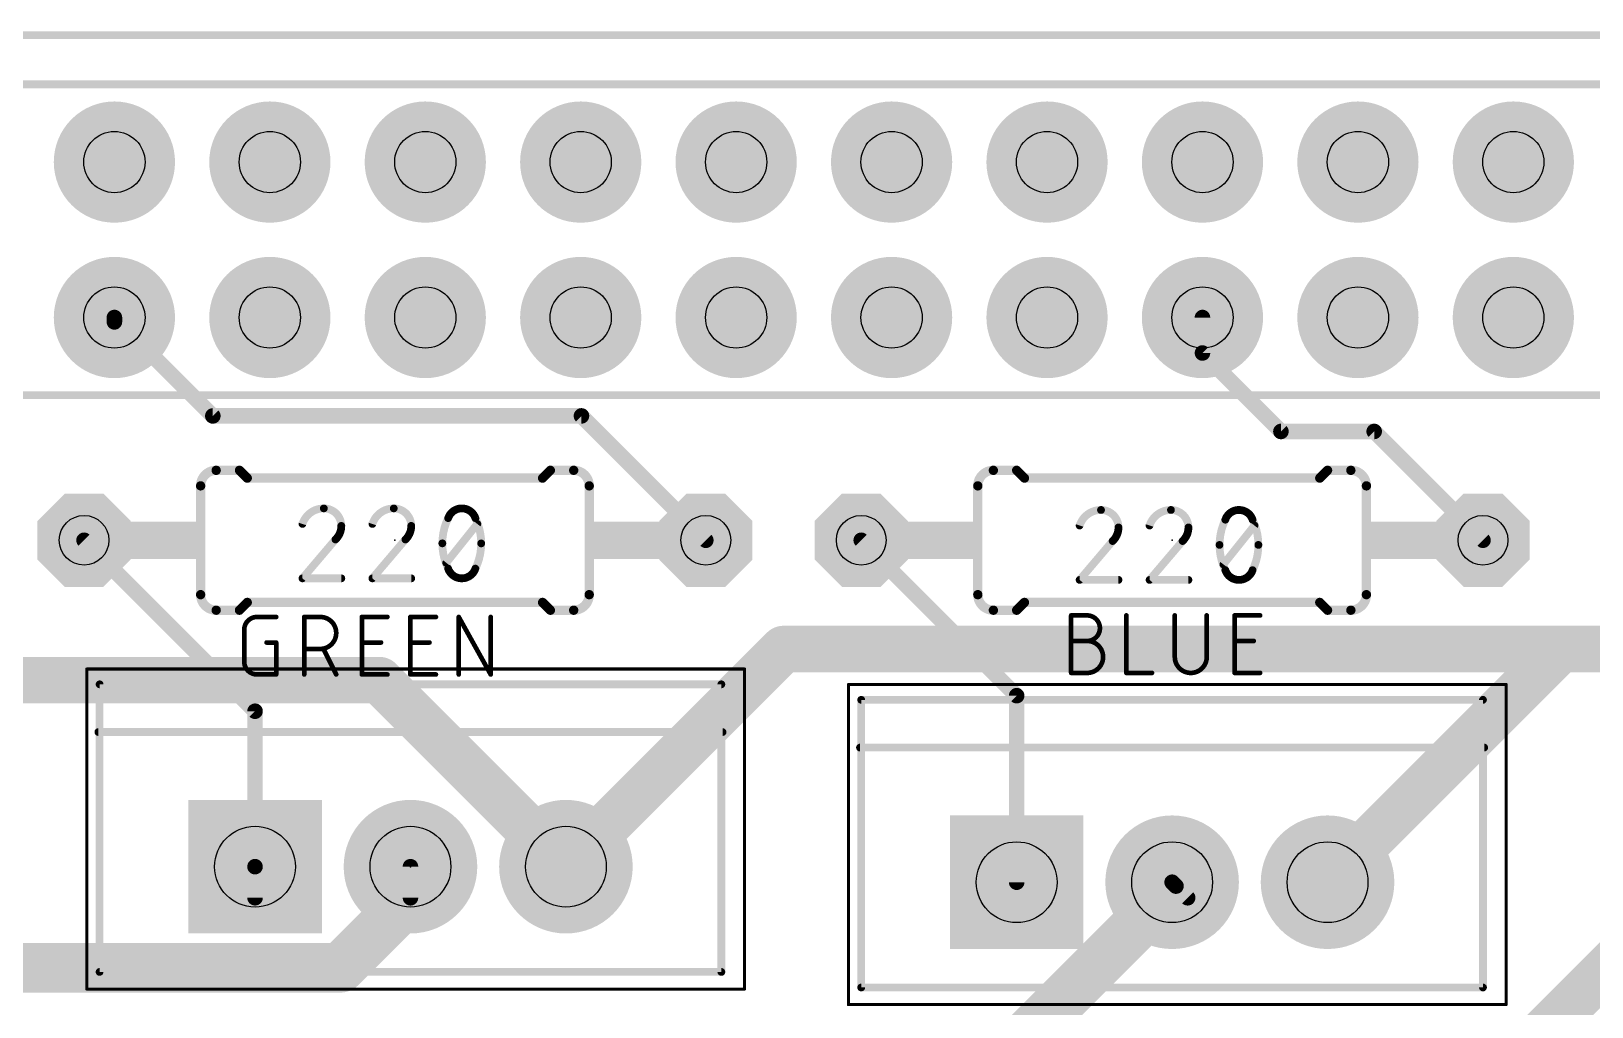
# Model space of a CAD drawing. Extents: x 0 to 67.6, y 0 to 29.9.
# Drawn here: x 24.79 to 50.29, y 13.97 to 29.91 of the extents above; entities that cross this region are included whole.
import ezdxf

# ---------------------------------------------------------------- set-up
doc = ezdxf.new("R2010")
doc.units = 0
for name, color, linetype in [('1', 12, 'CONTINUOUS'), ('16', 132, 'CONTINUOUS'), ('17', 110, 'CONTINUOUS'), ('20', 31, 'CONTINUOUS'), ('21', 253, 'CONTINUOUS'), ('23', 53, 'CONTINUOUS'), ('25', 253, 'CONTINUOUS'), ('27', 253, 'CONTINUOUS'), ('29', 253, 'CONTINUOUS'), ('30', 253, 'CONTINUOUS'), ('39', 12, 'CONTINUOUS'), ('44', 253, 'CONTINUOUS'), ('51', 253, 'CONTINUOUS')]:
    doc.layers.add(name, color=color, linetype=linetype)

# ---------------------------------------------------------------- blocks, each defined once
blk = doc.blocks.new('SQUAREP')
blk.add_solid([(-0.5, -0.5), (0.5, -0.5), (-0.5, 0.5), (0.5, 0.5)])
blk = doc.blocks.new('ROUNDP')
at = {"const_width": 0.5}
blk.add_lwpolyline([(0, -0.25, 1), (0, 0.25, 1), (0, -0.25)], format="xyb", dxfattribs=at)
blk = doc.blocks.new('RECT')
blk.add_solid([(-0.5, -0.5), (0.5, -0.5), (-0.5, 0.5), (0.5, 0.5)])
blk = doc.blocks.new('OCTAGONP')
at = {"const_width": 0.5}
blk.add_lwpolyline([(-0.25, -0.1036), (-0.25, 0.1036), (-0.1036, 0.25), (0.1036, 0.25), (0.25, 0.1036), (0.25, -0.1036), (0.1036, -0.25), (-0.1036, -0.25), (-0.25, -0.1036), (-0.25, 0.1036)], dxfattribs=at)

msp = doc.modelspace()

# ---------------------------------------------------------------- linework, layer by layer
at = {"layer": '1'}
for points, const_width in [([(26.15, 25.158), (26.15, 25.23)], 0.254), ([(26.15, 25.23), (27.758, 23.622)], 0.254), ([(43.93, 24.65), (43.93, 25.23)], 0.254), ([(45.212, 23.368), (43.93, 24.65)], 0.254), ([(27.758, 23.622), (33.782, 23.622)], 0.254), ([(33.782, 23.622), (35.814, 21.59)], 0.254), ([(46.736, 23.368), (45.212, 23.368)], 0.254), ([(48.514, 21.59), (46.736, 23.368)], 0.254), ([(25.654, 21.59), (28.448, 18.796)], 0.254), ([(38.354, 21.59), (40.894, 19.05)], 0.254), ([(40.894, 19.05), (40.894, 16.002)], 0.254), ([(28.448, 18.796), (28.448, 16.256)], 0.254), ([(28.448, 15.748), (28.448, 16.256)], 0.254), ([(30.988, 15.748), (30.988, 16.256)], 0.254), ([(40.64, 13.081), (43.4975, 15.9385)], 0.8128), ([(29.845, 14.605), (30.988, 15.748)], 0.8128), ([(43.434, 16.002), (43.4975, 15.9385)], 0.254), ([(43.4975, 15.9385), (43.688, 15.748)], 0.254), ([(19.304, 14.605), (29.845, 14.605)], 0.8128)]:
    msp.add_lwpolyline(points, dxfattribs=dict(at, const_width=const_width))
for points, const_width in [([(26.2135, 25.23, 1), (26.0865, 25.23)], 0.127), ([(26.1949, 25.2749, 1), (26.1051, 25.1851)], 0.127), ([(43.9935, 25.23, 1), (43.8665, 25.23)], 0.127), ([(26.0865, 25.158, 1), (26.2135, 25.158)], 0.127), ([(43.9749, 24.6949, 1), (43.8851, 24.6051)], 0.127), ([(43.8665, 24.65, 1), (43.9935, 24.65)], 0.127), ([(27.758, 23.6855, 1), (27.758, 23.5585)], 0.127), ([(27.7131, 23.5771, 1), (27.8029, 23.6669)], 0.127), ([(33.8269, 23.6669, 1), (33.7371, 23.5771)], 0.127), ([(33.782, 23.5585, 1), (33.782, 23.6855)], 0.127), ([(45.212, 23.4315, 1), (45.212, 23.3045)], 0.127), ([(45.1671, 23.3231, 1), (45.2569, 23.4129)], 0.127), ([(46.7809, 23.4129, 1), (46.6911, 23.3231)], 0.127), ([(46.736, 23.3045, 1), (46.736, 23.4315)], 0.127), ([(25.6989, 21.6349, 1), (25.6091, 21.5451)], 0.127), ([(35.7691, 21.5451, 1), (35.8589, 21.6349)], 0.127), ([(38.3989, 21.6349, 1), (38.3091, 21.5451)], 0.127), ([(48.4691, 21.5451, 1), (48.5589, 21.6349)], 0.127), ([(40.9575, 19.05, 1), (40.8305, 19.05)], 0.127), ([(40.8491, 19.0051, 1), (40.9389, 19.0949)], 0.127), ([(28.5115, 18.796, 1), (28.3845, 18.796)], 0.127), ([(28.4031, 18.7511, 1), (28.4929, 18.8409)], 0.127), ([(28.5115, 16.256, 1), (28.3845, 16.256)], 0.127), ([(31.0515, 16.256, 1), (30.9245, 16.256)], 0.127), ([(43.6412, 15.7948, 1), (43.3538, 16.0822)], 0.4064), ([(28.3845, 16.256, 1), (28.5115, 16.256)], 0.127), ([(31.1317, 15.6043, 1), (30.8443, 15.8917)], 0.4064), ([(43.4789, 16.0469, 1), (43.3891, 15.9571)], 0.127), ([(28.3845, 15.748, 1), (28.5115, 15.748)], 0.127), ([(30.9245, 15.748, 1), (31.0515, 15.748)], 0.127), ([(40.8305, 16.002, 1), (40.9575, 16.002)], 0.127), ([(43.5424, 15.9834, 1), (43.4526, 15.8936)], 0.127), ([(43.4526, 15.8936, 1), (43.5424, 15.9834)], 0.127), ([(43.6431, 15.7031, 1), (43.7329, 15.7929)], 0.127), ([(29.7013, 14.7487, 1), (29.9887, 14.4613)], 0.4064), ([(29.845, 14.4018, 1), (29.845, 14.8082)], 0.4064)]:
    msp.add_lwpolyline(points, format="xyb", dxfattribs=dict(at, const_width=const_width))
at = {"layer": '16', "const_width": 0.762}
for points in [[(33.528, 16.256), (37.084, 19.812)], [(37.084, 19.812), (49.784, 19.812)], [(45.974, 16.002), (49.784, 19.812)], [(49.784, 19.812), (51.308, 19.812)], [(23.622, 19.304), (30.48, 19.304)], [(30.48, 19.304), (33.528, 16.256)], [(49.022, 13.081), (51.308, 15.367)]]:
    msp.add_lwpolyline(points, dxfattribs=at)
at = {"layer": '16', "const_width": 0.381}
for points in [[(37.084, 20.0025, 1), (37.084, 19.6215)], [(37.2187, 19.6773, 1), (36.9493, 19.9467)], [(49.784, 20.0025, 1), (49.784, 19.6215)], [(49.9187, 19.6773, 1), (49.6493, 19.9467)], [(49.784, 19.6215, 1), (49.784, 20.0025)], [(30.6147, 19.4387, 1), (30.3453, 19.1693)], [(30.48, 19.1135, 1), (30.48, 19.4945)], [(33.3933, 16.3907, 1), (33.6627, 16.1213)], [(33.3933, 16.1213, 1), (33.6627, 16.3907)], [(45.8393, 16.1367, 1), (46.1087, 15.8673)]]:
    msp.add_lwpolyline(points, format="xyb", dxfattribs=at)
at = {"layer": '20', "const_width": 0.127}
msp.add_lwpolyline([(62.103, 29.845), (4.318, 29.845)], dxfattribs=at)
at = {"layer": '21'}
for points, const_width in [([(57.9, 29.04), (7.1, 29.04)], 0.127), ([(9.64, 23.96), (57.9, 23.96)], 0.127), ([(27.813, 22.733), (28.194, 22.733)], 0.1524), ([(28.321, 22.606), (28.194, 22.733)], 0.1524), ([(33.147, 22.606), (33.274, 22.733)], 0.1524), ([(33.655, 22.733), (33.274, 22.733)], 0.1524), ([(40.513, 22.733), (40.894, 22.733)], 0.1524), ([(41.021, 22.606), (40.894, 22.733)], 0.1524), ([(45.847, 22.606), (45.974, 22.733)], 0.1524), ([(46.355, 22.733), (45.974, 22.733)], 0.1524), ([(27.559, 22.479), (27.559, 20.701)], 0.1524), ([(28.321, 22.606), (33.147, 22.606)], 0.1524), ([(33.909, 22.479), (33.909, 20.701)], 0.1524), ([(40.259, 22.479), (40.259, 20.701)], 0.1524), ([(41.021, 22.606), (45.847, 22.606)], 0.1524), ([(46.609, 22.479), (46.609, 20.701)], 0.1524), ([(27.813, 20.447), (28.194, 20.447)], 0.1524), ([(28.321, 20.574), (28.194, 20.447)], 0.1524), ([(28.321, 20.574), (33.147, 20.574)], 0.1524), ([(33.147, 20.574), (33.274, 20.447)], 0.1524), ([(33.655, 20.447), (33.274, 20.447)], 0.1524), ([(40.513, 20.447), (40.894, 20.447)], 0.1524), ([(41.021, 20.574), (40.894, 20.447)], 0.1524), ([(41.021, 20.574), (45.847, 20.574)], 0.1524), ([(45.847, 20.574), (45.974, 20.447)], 0.1524), ([(46.355, 20.447), (45.974, 20.447)], 0.1524), ([(36.068, 19.236), (25.908, 19.236)], 0.127), ([(25.908, 19.236), (25.908, 14.536)], 0.127), ([(36.068, 14.536), (36.068, 19.236)], 0.127), ([(48.514, 18.982), (38.354, 18.982)], 0.127), ([(38.354, 18.982), (38.354, 14.282)], 0.127), ([(48.514, 14.282), (48.514, 18.982)], 0.127), ([(25.888, 18.456), (36.088, 18.456)], 0.127), ([(38.334, 18.202), (48.534, 18.202)], 0.127), ([(25.908, 14.536), (36.068, 14.536)], 0.127), ([(38.354, 14.282), (48.514, 14.282)], 0.127)]:
    msp.add_lwpolyline(points, dxfattribs=dict(at, const_width=const_width))
for points, const_width in [([(27.813, 22.733, 0.4142), (27.559, 22.479)], 0.1524), ([(27.813, 22.7711, 1), (27.813, 22.6949)], 0.0762), ([(27.813, 22.6949, 1), (27.813, 22.7711)], 0.0762), ([(28.2209, 22.7599, 1), (28.1671, 22.7061)], 0.0762), ([(28.194, 22.6949, 1), (28.194, 22.7711)], 0.0762), ([(33.274, 22.7711, 1), (33.274, 22.6949)], 0.0762), ([(33.3009, 22.7061, 1), (33.2471, 22.7599)], 0.0762), ([(33.909, 22.479, 0.4142), (33.655, 22.733)], 0.1524), ([(33.655, 22.7711, 1), (33.655, 22.6949)], 0.0762), ([(33.655, 22.6949, 1), (33.655, 22.7711)], 0.0762), ([(40.513, 22.733, 0.4142), (40.259, 22.479)], 0.1524), ([(40.513, 22.7711, 1), (40.513, 22.6949)], 0.0762), ([(40.513, 22.6949, 1), (40.513, 22.7711)], 0.0762), ([(40.9209, 22.7599, 1), (40.8671, 22.7061)], 0.0762), ([(40.894, 22.6949, 1), (40.894, 22.7711)], 0.0762), ([(45.974, 22.7711, 1), (45.974, 22.6949)], 0.0762), ([(46.0009, 22.7061, 1), (45.9471, 22.7599)], 0.0762), ([(46.609, 22.479, 0.4142), (46.355, 22.733)], 0.1524), ([(46.355, 22.7711, 1), (46.355, 22.6949)], 0.0762), ([(46.355, 22.6949, 1), (46.355, 22.7711)], 0.0762), ([(27.5971, 22.479, 1), (27.5209, 22.479)], 0.0762), ([(27.5209, 22.479, 1), (27.5971, 22.479)], 0.0762), ([(28.321, 22.6441, 1), (28.321, 22.5679)], 0.0762), ([(28.2941, 22.5791, 1), (28.3479, 22.6329)], 0.0762), ([(33.1201, 22.6329, 1), (33.1739, 22.5791)], 0.0762), ([(33.147, 22.5679, 1), (33.147, 22.6441)], 0.0762), ([(33.9471, 22.479, 1), (33.8709, 22.479)], 0.0762), ([(33.8709, 22.479, 1), (33.9471, 22.479)], 0.0762), ([(40.2971, 22.479, 1), (40.2209, 22.479)], 0.0762), ([(40.2209, 22.479, 1), (40.2971, 22.479)], 0.0762), ([(41.021, 22.6441, 1), (41.021, 22.5679)], 0.0762), ([(40.9941, 22.5791, 1), (41.0479, 22.6329)], 0.0762), ([(45.8201, 22.6329, 1), (45.8739, 22.5791)], 0.0762), ([(45.847, 22.5679, 1), (45.847, 22.6441)], 0.0762), ([(46.6471, 22.479, 1), (46.5709, 22.479)], 0.0762), ([(46.5709, 22.479, 1), (46.6471, 22.479)], 0.0762), ([(27.559, 20.701, 0.4142), (27.813, 20.447)], 0.1524), ([(27.5971, 20.701, 1), (27.5209, 20.701)], 0.0762), ([(27.5209, 20.701, 1), (27.5971, 20.701)], 0.0762), ([(33.655, 20.447, 0.4142), (33.909, 20.701)], 0.1524), ([(33.9471, 20.701, 1), (33.8709, 20.701)], 0.0762), ([(33.8709, 20.701, 1), (33.9471, 20.701)], 0.0762), ([(40.259, 20.701, 0.4142), (40.513, 20.447)], 0.1524), ([(40.2971, 20.701, 1), (40.2209, 20.701)], 0.0762), ([(40.2209, 20.701, 1), (40.2971, 20.701)], 0.0762), ([(46.355, 20.447, 0.4142), (46.609, 20.701)], 0.1524), ([(46.6471, 20.701, 1), (46.5709, 20.701)], 0.0762), ([(46.5709, 20.701, 1), (46.6471, 20.701)], 0.0762), ([(27.813, 20.4851, 1), (27.813, 20.4089)], 0.0762), ([(27.813, 20.4089, 1), (27.813, 20.4851)], 0.0762), ([(28.1671, 20.4739, 1), (28.2209, 20.4201)], 0.0762), ([(28.194, 20.4089, 1), (28.194, 20.4851)], 0.0762), ([(28.321, 20.6121, 1), (28.321, 20.5359)], 0.0762), ([(28.3479, 20.5471, 1), (28.2941, 20.6009)], 0.0762), ([(33.1739, 20.6009, 1), (33.1201, 20.5471)], 0.0762), ([(33.147, 20.5359, 1), (33.147, 20.6121)], 0.0762), ([(33.274, 20.4851, 1), (33.274, 20.4089)], 0.0762), ([(33.2471, 20.4201, 1), (33.3009, 20.4739)], 0.0762), ([(33.655, 20.4851, 1), (33.655, 20.4089)], 0.0762), ([(33.655, 20.4089, 1), (33.655, 20.4851)], 0.0762), ([(40.513, 20.4851, 1), (40.513, 20.4089)], 0.0762), ([(40.513, 20.4089, 1), (40.513, 20.4851)], 0.0762), ([(40.8671, 20.4739, 1), (40.9209, 20.4201)], 0.0762), ([(40.894, 20.4089, 1), (40.894, 20.4851)], 0.0762), ([(41.021, 20.6121, 1), (41.021, 20.5359)], 0.0762), ([(41.0479, 20.5471, 1), (40.9941, 20.6009)], 0.0762), ([(45.8739, 20.6009, 1), (45.8201, 20.5471)], 0.0762), ([(45.847, 20.5359, 1), (45.847, 20.6121)], 0.0762), ([(45.974, 20.4851, 1), (45.974, 20.4089)], 0.0762), ([(45.9471, 20.4201, 1), (46.0009, 20.4739)], 0.0762), ([(46.355, 20.4851, 1), (46.355, 20.4089)], 0.0762), ([(46.355, 20.4089, 1), (46.355, 20.4851)], 0.0762), ([(25.908, 19.2677, 1), (25.908, 19.2043)], 0.0635), ([(25.9398, 19.236, 1), (25.8763, 19.236)], 0.0635), ([(36.0998, 19.236, 1), (36.0363, 19.236)], 0.0635), ([(36.068, 19.2043, 1), (36.068, 19.2677)], 0.0635), ([(38.3858, 18.982, 1), (38.3222, 18.982)], 0.0635), ([(38.354, 19.0137, 1), (38.354, 18.9503)], 0.0635), ([(48.5458, 18.982, 1), (48.4823, 18.982)], 0.0635), ([(48.514, 18.9503, 1), (48.514, 19.0137)], 0.0635), ([(25.888, 18.4877, 1), (25.888, 18.4243)], 0.0635), ([(36.088, 18.4243, 1), (36.088, 18.4877)], 0.0635), ([(38.334, 18.2338, 1), (38.334, 18.1703)], 0.0635), ([(48.534, 18.1703, 1), (48.534, 18.2338)], 0.0635), ([(25.908, 14.5678, 1), (25.908, 14.5043)], 0.0635), ([(25.8763, 14.536, 1), (25.9398, 14.536)], 0.0635), ([(36.0363, 14.536, 1), (36.0998, 14.536)], 0.0635), ([(36.068, 14.5043, 1), (36.068, 14.5678)], 0.0635), ([(38.354, 14.3138, 1), (38.354, 14.2502)], 0.0635), ([(38.3222, 14.282, 1), (38.3858, 14.282)], 0.0635), ([(48.4823, 14.282, 1), (48.5458, 14.282)], 0.0635), ([(48.514, 14.2502, 1), (48.514, 14.3138)], 0.0635)]:
    msp.add_lwpolyline(points, format="xyb", dxfattribs=dict(at, const_width=const_width))
at = {"layer": '23'}
for p in [(30.734, 21.59), (43.434, 21.59), (30.988, 16.256), (43.434, 16.002)]:
    msp.add_point(p, dxfattribs=at)
at = {"layer": '25'}
for points, const_width in [([(28.4803, 20.3366, 0.4142), (28.2714, 20.1278)], 0.0762), ([(28.2905, 20.1278, 1), (28.2524, 20.1278)], 0.0381), ([(28.2524, 20.1278, 1), (28.2905, 20.1278)], 0.0381), ([(28.4803, 20.3557, 1), (28.4803, 20.3176)], 0.0381), ([(28.4803, 20.3176, 1), (28.4803, 20.3556)], 0.0381), ([(28.7935, 20.3176, 1), (28.7935, 20.3557)], 0.0381), ([(29.2715, 20.3366, 1), (29.2334, 20.3366)], 0.0381), ([(29.2525, 20.3557, 1), (29.2525, 20.3176)], 0.0381), ([(29.5135, 19.8145, 1), (29.5135, 20.3366)], 0.0762), ([(29.5135, 20.3557, 1), (29.5135, 20.3176)], 0.0381), ([(29.5135, 20.3176, 1), (29.5135, 20.3557)], 0.0381), ([(30.2124, 20.3366, 1), (30.1743, 20.3366)], 0.0381), ([(30.1934, 20.3557, 1), (30.1934, 20.3176)], 0.0381), ([(30.6111, 20.3176, 1), (30.6111, 20.3557)], 0.0381), ([(31.0049, 20.3366, 1), (30.9668, 20.3366)], 0.0381), ([(30.9859, 20.3557, 1), (30.9859, 20.3176)], 0.0381), ([(31.4036, 20.3176, 1), (31.4036, 20.3557)], 0.0381), ([(31.7932, 20.3459, 1), (31.7599, 20.3273)], 0.0381), ([(31.7956, 20.3366, 1), (31.7575, 20.3366)], 0.0381), ([(32.3178, 20.3366, 1), (32.2797, 20.3366)], 0.0381), ([(41.7842, 20.3811, 1), (41.7842, 20.343)], 0.0381), ([(41.8033, 20.362, 1), (41.7652, 20.362)], 0.0381), ([(42.0453, 20.3811, 1), (42.0453, 20.343)], 0.0381), ([(42.0453, 19.9443, 1), (42.0453, 20.362)], 0.0762), ([(42.0453, 20.343, 1), (42.0453, 20.3811)], 0.0381), ([(42.7063, 20.362, 1), (42.6682, 20.362)], 0.0381), ([(43.497, 20.362, 1), (43.4589, 20.362)], 0.0381), ([(44.0191, 20.362, 1), (43.981, 20.362)], 0.0381), ([(44.4741, 20.362, 1), (44.436, 20.362)], 0.0381), ([(44.4551, 20.3811, 1), (44.4551, 20.343)], 0.0381), ([(44.8728, 20.343, 1), (44.8728, 20.3811)], 0.0381), ([(28.6369, 19.938, 1), (28.6369, 19.8999)], 0.0381), ([(28.8126, 19.9189, 1), (28.7745, 19.9189)], 0.0381), ([(28.7935, 19.8999, 1), (28.7935, 19.938)], 0.0381), ([(30.1934, 19.938, 1), (30.1934, 19.8999)], 0.0381), ([(30.5067, 19.8999, 1), (30.5067, 19.938)], 0.0381), ([(30.9859, 19.938, 1), (30.9859, 19.8999)], 0.0381), ([(31.2991, 19.8999, 1), (31.2991, 19.938)], 0.0381), ([(41.7842, 19.9634, 1), (41.7842, 19.9253)], 0.0381), ([(42.0453, 19.9634, 1), (42.0453, 19.9253)], 0.0381), ([(42.0453, 19.9634, 1), (42.0453, 19.9253)], 0.0381), ([(42.0453, 19.4222, 1), (42.0453, 19.9443)], 0.0762), ([(42.0453, 19.9253, 1), (42.0453, 19.9634)], 0.0381), ([(44.4551, 19.9634, 1), (44.4551, 19.9253)], 0.0381), ([(44.7683, 19.9253, 1), (44.7683, 19.9634)], 0.0381), ([(28.2714, 19.6056, 0.4142), (28.4803, 19.3968)], 0.0762), ([(28.2905, 19.6056, 1), (28.2524, 19.6056)], 0.0381), ([(29.2525, 19.8335, 1), (29.2525, 19.7954)], 0.0381), ([(29.5135, 19.8335, 1), (29.5135, 19.7954)], 0.0381), ([(29.5135, 19.7954, 1), (29.5135, 19.8335)], 0.0381), ([(29.5828, 19.823, 1), (29.5487, 19.806)], 0.0381), ([(43.497, 19.6833, 1), (43.4589, 19.6833)], 0.0381), ([(43.4589, 19.6833, 1), (43.497, 19.6833)], 0.0381), ([(43.478, 19.6833, 1), (44.0001, 19.6833)], 0.0762), ([(44.0191, 19.6833, 1), (43.981, 19.6833)], 0.0381), ([(43.981, 19.6833, 1), (44.0191, 19.6833)], 0.0381), ([(28.2524, 19.6056, 1), (28.2905, 19.6056)], 0.0381), ([(28.4803, 19.4159, 1), (28.4803, 19.3778)], 0.0381), ([(28.4803, 19.3778, 1), (28.4803, 19.4159)], 0.0381), ([(28.7745, 19.3968, 1), (28.8126, 19.3968)], 0.0381), ([(28.7935, 19.3778, 1), (28.7935, 19.4159)], 0.0381), ([(29.2334, 19.3968, 1), (29.2715, 19.3968)], 0.0381), ([(29.7575, 19.3883, 1), (29.7916, 19.4053)], 0.0381), ([(30.1743, 19.3968, 1), (30.2124, 19.3968)], 0.0381), ([(30.1934, 19.4159, 1), (30.1934, 19.3778)], 0.0381), ([(30.6111, 19.3778, 1), (30.6111, 19.4159)], 0.0381), ([(30.9668, 19.3968, 1), (31.0049, 19.3968)], 0.0381), ([(30.9859, 19.4159, 1), (30.9859, 19.3778)], 0.0381), ([(31.4036, 19.3778, 1), (31.4036, 19.4159)], 0.0381), ([(31.7575, 19.3968, 1), (31.7956, 19.3968)], 0.0381), ([(32.2797, 19.3968, 1), (32.3178, 19.3968)], 0.0381), ([(32.2821, 19.3875, 1), (32.3154, 19.4061)], 0.0381), ([(41.7842, 19.4413, 1), (41.7842, 19.4032)], 0.0381), ([(41.7652, 19.4222, 1), (41.8033, 19.4222)], 0.0381), ([(42.0453, 19.4412, 1), (42.0453, 19.4031)], 0.0381), ([(42.0453, 19.4032, 1), (42.0453, 19.4413)], 0.0381), ([(42.6872, 19.4413, 1), (42.6872, 19.4032)], 0.0381), ([(42.6682, 19.4222, 1), (42.7063, 19.4222)], 0.0381), ([(43.1049, 19.4032, 1), (43.1049, 19.4413)], 0.0381), ([(44.436, 19.4222, 1), (44.4741, 19.4222)], 0.0381), ([(44.4551, 19.4413, 1), (44.4551, 19.4032)], 0.0381), ([(44.8728, 19.4032, 1), (44.8728, 19.4413)], 0.0381)]:
    msp.add_lwpolyline(points, format="xyb", dxfattribs=dict(at, const_width=const_width))
at = {"layer": '25', "const_width": 0.0762}
for points in [[(28.2714, 19.6056), (28.2714, 20.1278)], [(28.4803, 20.3366), (28.7935, 20.3366)], [(29.2525, 19.3968), (29.2525, 20.3366)], [(29.2525, 20.3366), (29.5135, 20.3366)], [(30.1934, 19.3968), (30.1934, 20.3366)], [(30.1934, 20.3366), (30.6111, 20.3366)], [(30.9859, 19.3968), (30.9859, 20.3366)], [(30.9859, 20.3366), (31.4036, 20.3366)], [(31.7766, 19.3968), (31.7766, 20.3366)], [(31.7766, 20.3366), (32.2987, 19.3968)], [(32.2987, 19.3968), (32.2987, 20.3366)], [(41.7842, 19.4222), (41.7842, 20.362)], [(41.7842, 20.362), (42.0453, 20.362)], [(42.6872, 20.362), (42.6872, 19.4222)], [(43.478, 20.362), (43.478, 19.6833)], [(44.0001, 19.6833), (44.0001, 20.362)], [(44.4551, 19.4222), (44.4551, 20.362)], [(44.4551, 20.362), (44.8728, 20.362)], [(28.6369, 19.9189), (28.7935, 19.9189)], [(28.7935, 19.9189), (28.7935, 19.3968)], [(30.1934, 19.9189), (30.5067, 19.9189)], [(30.9859, 19.9189), (31.2991, 19.9189)], [(41.7842, 19.9443), (42.0453, 19.9443)], [(44.4551, 19.9443), (44.7683, 19.9443)], [(29.5135, 19.8145), (29.2525, 19.8145)], [(29.7746, 19.3968), (29.5657, 19.8145)], [(28.7935, 19.3968), (28.4803, 19.3968)], [(30.6111, 19.3968), (30.1934, 19.3968)], [(31.4036, 19.3968), (30.9859, 19.3968)], [(42.0453, 19.4222), (41.7842, 19.4222)], [(42.6872, 19.4222), (43.1049, 19.4222)], [(44.8728, 19.4222), (44.4551, 19.4222)]]:
    msp.add_lwpolyline(points, dxfattribs=at)
at = {"layer": '27'}
for points, const_width in [([(29.572, 22.1107, 0.3252), (29.2227, 21.8567)], 0.127), ([(29.8577, 21.825, 0.4142), (29.572, 22.1107)], 0.127), ([(29.572, 22.1425, 1), (29.572, 22.079)], 0.0635), ([(29.5719, 22.079, 1), (29.572, 22.1425)], 0.0635), ([(30.715, 22.1107, 0.3252), (30.3657, 21.8567)], 0.127), ([(31.0007, 21.825, 0.4142), (30.715, 22.1107)], 0.127), ([(30.715, 22.1425, 1), (30.715, 22.079)], 0.0635), ([(30.7149, 22.079, 1), (30.715, 22.1425)], 0.0635), ([(31.604, 21.952, 0.1139), (31.5087, 21.5392)], 0.127), ([(31.5739, 21.9622, 1), (31.634, 21.9417)], 0.0635), ([(31.8262, 22.1107, 0.3205), (31.604, 21.952)], 0.127), ([(31.6325, 21.938, 1), (31.5754, 21.9659)], 0.0635), ([(32.0485, 21.952, 0.3205), (31.8262, 22.1107)], 0.127), ([(31.8262, 22.1425, 1), (31.8262, 22.079)], 0.0635), ([(31.8262, 22.079, 1), (31.8262, 22.1425)], 0.0635), ([(32.077, 21.9659, 1), (32.0199, 21.938)], 0.0635), ([(32.1437, 21.5392, 0.1139), (32.0485, 21.952)], 0.127), ([(32.0184, 21.9417, 1), (32.0785, 21.9622)], 0.0635), ([(42.272, 22.0853, 0.3252), (41.9227, 21.8313)], 0.127), ([(42.5577, 21.7995, 0.4142), (42.272, 22.0853)], 0.127), ([(42.272, 22.117, 1), (42.272, 22.0536)], 0.0635), ([(42.2719, 22.0536, 1), (42.272, 22.117)], 0.0635), ([(43.415, 22.0853, 0.3252), (43.0657, 21.8313)], 0.127), ([(43.7007, 21.7995, 0.4142), (43.415, 22.0853)], 0.127), ([(43.415, 22.117, 1), (43.415, 22.0536)], 0.0635), ([(43.4149, 22.0536, 1), (43.415, 22.117)], 0.0635), ([(44.304, 21.9266, 0.1139), (44.2087, 21.5138)], 0.127), ([(44.2739, 21.9368, 1), (44.334, 21.9163)], 0.0635), ([(44.5262, 22.0853, 0.3205), (44.304, 21.9266)], 0.127), ([(44.3325, 21.9126, 1), (44.2754, 21.9405)], 0.0635), ([(44.7485, 21.9266, 0.3205), (44.5262, 22.0853)], 0.127), ([(44.5262, 22.117, 1), (44.5262, 22.0536)], 0.0635), ([(44.5262, 22.0536, 1), (44.5262, 22.117)], 0.0635), ([(44.777, 21.9405, 1), (44.7199, 21.9126)], 0.0635), ([(44.8437, 21.5138, 0.1139), (44.7485, 21.9266)], 0.127), ([(44.7184, 21.9163, 1), (44.7785, 21.9368)], 0.0635), ([(29.1925, 21.8665, 1), (29.2529, 21.8469)], 0.0635), ([(29.7625, 21.6027, 0.2053), (29.8577, 21.825)], 0.127), ([(29.8894, 21.825, 1), (29.826, 21.8249)], 0.0635), ([(29.826, 21.825, 1), (29.8895, 21.825)], 0.0635), ([(30.3355, 21.8665, 1), (30.3959, 21.8469)], 0.0635), ([(30.9055, 21.6027, 0.2053), (31.0007, 21.825)], 0.127), ([(31.0324, 21.825, 1), (30.969, 21.8249)], 0.0635), ([(30.969, 21.825, 1), (31.0325, 21.825)], 0.0635), ([(32.105, 21.8369, 1), (32.0554, 21.8765)], 0.0635), ([(41.8925, 21.8411, 1), (41.9529, 21.8215)], 0.0635), ([(42.4625, 21.5773, 0.2053), (42.5577, 21.7995)], 0.127), ([(42.5894, 21.7996, 1), (42.526, 21.7995)], 0.0635), ([(42.526, 21.7995, 1), (42.5895, 21.7995)], 0.0635), ([(43.0355, 21.8411, 1), (43.0959, 21.8215)], 0.0635), ([(43.6055, 21.5773, 0.2053), (43.7007, 21.7995)], 0.127), ([(43.7324, 21.7996, 1), (43.669, 21.7995)], 0.0635), ([(43.669, 21.7995, 1), (43.7325, 21.7995)], 0.0635), ([(44.805, 21.8115, 1), (44.7554, 21.8511)], 0.0635), ([(29.7406, 21.6257, 1), (29.7843, 21.5797)], 0.0635), ([(29.7866, 21.5821, 1), (29.7383, 21.6233)], 0.0635), ([(30.8836, 21.6257, 1), (30.9273, 21.5797)], 0.0635), ([(30.9296, 21.5821, 1), (30.8813, 21.6233)], 0.0635), ([(31.5087, 21.5392, 0.1139), (31.604, 21.1265)], 0.127), ([(31.5404, 21.5392, 1), (31.477, 21.5392)], 0.0635), ([(31.477, 21.5392, 1), (31.5404, 21.5392)], 0.0635), ([(32.0485, 21.1265, 0.1139), (32.1437, 21.5392)], 0.127), ([(32.1755, 21.5392, 1), (32.112, 21.5392)], 0.0635), ([(32.112, 21.5392, 1), (32.1755, 21.5392)], 0.0635), ([(42.4406, 21.6003, 1), (42.4843, 21.5543)], 0.0635), ([(42.4866, 21.5567, 1), (42.4383, 21.5979)], 0.0635), ([(43.5836, 21.6003, 1), (43.6273, 21.5543)], 0.0635), ([(43.6296, 21.5567, 1), (43.5813, 21.5979)], 0.0635), ([(44.2087, 21.5138, 0.1139), (44.304, 21.1011)], 0.127), ([(44.2405, 21.5138, 1), (44.1769, 21.5138)], 0.0635), ([(44.1769, 21.5138, 1), (44.2405, 21.5138)], 0.0635), ([(44.7485, 21.1011, 0.1139), (44.8437, 21.5138)], 0.127), ([(44.8755, 21.5138, 1), (44.812, 21.5138)], 0.0635), ([(44.812, 21.5138, 1), (44.8755, 21.5138)], 0.0635), ([(31.5474, 21.2415, 1), (31.597, 21.2019)], 0.0635), ([(31.634, 21.1367, 1), (31.5739, 21.1162)], 0.0635), ([(31.604, 21.1265, 0.3205), (31.8262, 20.9677)], 0.127), ([(31.5754, 21.1125, 1), (31.6325, 21.1404)], 0.0635), ([(31.8262, 20.9677, 0.3205), (32.0485, 21.1265)], 0.127), ([(32.0199, 21.1404, 1), (32.077, 21.1125)], 0.0635), ([(32.0785, 21.1162, 1), (32.0184, 21.1367)], 0.0635), ([(44.2474, 21.2161, 1), (44.297, 21.1765)], 0.0635), ([(29.1985, 20.9883, 1), (29.2469, 20.9471)], 0.0635), ([(29.2227, 20.9994, 1), (29.2227, 20.936)], 0.0635), ([(29.8577, 20.936, 1), (29.8577, 20.9994)], 0.0635), ([(30.3415, 20.9883, 1), (30.3899, 20.9471)], 0.0635), ([(30.3657, 20.9994, 1), (30.3657, 20.936)], 0.0635), ([(31.0007, 20.936, 1), (31.0007, 20.9994)], 0.0635), ([(31.8262, 20.9994, 1), (31.8262, 20.936)], 0.0635), ([(31.8262, 20.936, 1), (31.8262, 20.9994)], 0.0635), ([(41.9227, 20.974, 1), (41.9227, 20.9106)], 0.0635), ([(41.8985, 20.9629, 1), (41.9469, 20.9217)], 0.0635), ([(42.5577, 20.9106, 1), (42.5577, 20.974)], 0.0635), ([(43.0657, 20.974, 1), (43.0657, 20.9106)], 0.0635), ([(43.0415, 20.9629, 1), (43.0899, 20.9217)], 0.0635), ([(43.7007, 20.9106, 1), (43.7007, 20.974)], 0.0635), ([(44.334, 21.1113, 1), (44.2739, 21.0908)], 0.0635), ([(44.304, 21.1011, 0.3205), (44.5262, 20.9423)], 0.127), ([(44.2754, 21.0871, 1), (44.3325, 21.115)], 0.0635), ([(44.5262, 20.9423, 0.3205), (44.7485, 21.1011)], 0.127), ([(44.5262, 20.974, 1), (44.5262, 20.9106)], 0.0635), ([(44.5262, 20.9106, 1), (44.5262, 20.974)], 0.0635), ([(44.7199, 21.115, 1), (44.777, 21.0871)], 0.0635), ([(44.7785, 21.0908, 1), (44.7184, 21.1113)], 0.0635)]:
    msp.add_lwpolyline(points, format="xyb", dxfattribs=dict(at, const_width=const_width))
at = {"layer": '27', "const_width": 0.127}
for points in [[(31.5722, 21.2217), (32.0802, 21.8567)], [(44.2722, 21.1963), (44.7802, 21.8313)], [(29.7625, 21.6027), (29.2227, 20.9677)], [(30.9055, 21.6027), (30.3657, 20.9677)], [(42.4625, 21.5773), (41.9227, 20.9423)], [(43.6055, 21.5773), (43.0657, 20.9423)], [(29.2227, 20.9677), (29.8577, 20.9677)], [(30.3657, 20.9677), (31.0007, 20.9677)], [(41.9227, 20.9423), (42.5577, 20.9423)], [(43.0657, 20.9423), (43.7007, 20.9423)]]:
    msp.add_lwpolyline(points, dxfattribs=at)
at = {"layer": '39', "const_width": 0.05}
for points in [[(25.698, 19.486), (36.448, 19.486)], [(25.698, 14.256), (25.698, 19.486)], [(36.448, 19.486), (36.448, 14.256)], [(38.144, 19.232), (48.894, 19.232)], [(38.144, 14.002), (38.144, 19.232)], [(48.894, 19.232), (48.894, 14.002)], [(36.448, 14.256), (25.698, 14.256)], [(48.894, 14.002), (38.144, 14.002)]]:
    msp.add_lwpolyline(points, dxfattribs=at)
at = {"layer": '39', "const_width": 0.025}
for points in [[(25.698, 19.4985, 1), (25.698, 19.4735)], [(25.7105, 19.486, 1), (25.6855, 19.486)], [(36.4605, 19.486, 1), (36.4355, 19.486)], [(36.448, 19.4735, 1), (36.448, 19.4985)], [(38.144, 19.2445, 1), (38.144, 19.2195)], [(38.1565, 19.232, 1), (38.1315, 19.232)], [(48.9065, 19.232, 1), (48.8815, 19.232)], [(48.894, 19.2195, 1), (48.894, 19.2445)], [(25.698, 14.2685, 1), (25.698, 14.2435)], [(36.448, 14.2435, 1), (36.448, 14.2685)], [(25.6855, 14.256, 1), (25.7105, 14.256)], [(36.4355, 14.256, 1), (36.4605, 14.256)], [(38.144, 14.0145, 1), (38.144, 13.9895)], [(48.894, 13.9895, 1), (48.894, 14.0145)], [(38.1315, 14.002, 1), (38.1565, 14.002)], [(48.8815, 14.002, 1), (48.9065, 14.002)]]:
    msp.add_lwpolyline(points, format="xyb", dxfattribs=at)
at = {"layer": '44'}
for centre, radius in [((26.15, 27.77), 0.5), ((28.69, 27.77), 0.5), ((31.23, 27.77), 0.5), ((33.77, 27.77), 0.5), ((36.31, 27.77), 0.5), ((38.85, 27.77), 0.5), ((41.39, 27.77), 0.5), ((43.93, 27.77), 0.5), ((46.47, 27.77), 0.5), ((49.01, 27.77), 0.5), ((26.15, 25.23), 0.5), ((28.69, 25.23), 0.5), ((31.23, 25.23), 0.5), ((33.77, 25.23), 0.5), ((36.31, 25.23), 0.5), ((38.85, 25.23), 0.5), ((41.39, 25.23), 0.5), ((43.93, 25.23), 0.5), ((46.47, 25.23), 0.5), ((49.01, 25.23), 0.5), ((25.654, 21.59), 0.4064), ((35.814, 21.59), 0.4064), ((38.354, 21.59), 0.4064), ((48.514, 21.59), 0.4064), ((28.448, 16.256), 0.66), ((30.988, 16.256), 0.66), ((33.528, 16.256), 0.66), ((40.894, 16.002), 0.66), ((43.434, 16.002), 0.66), ((45.974, 16.002), 0.66)]:
    msp.add_circle(centre, radius, dxfattribs=at)
at = {"layer": '51', "const_width": 0.6096}
for points in [[(25.654, 21.59), (26.67, 21.59)], [(35.814, 21.59), (34.798, 21.59)], [(38.354, 21.59), (39.37, 21.59)], [(48.514, 21.59), (47.498, 21.59)]]:
    msp.add_lwpolyline(points, dxfattribs=at)
at = {"layer": '51', "const_width": 0.3048}
for points in [[(25.654, 21.7424, 1), (25.654, 21.4376)], [(26.67, 21.4376, 1), (26.67, 21.7424)], [(34.798, 21.7424, 1), (34.798, 21.4376)], [(35.814, 21.4376, 1), (35.814, 21.7424)], [(38.354, 21.7424, 1), (38.354, 21.4376)], [(39.37, 21.4376, 1), (39.37, 21.7424)], [(47.498, 21.7424, 1), (47.498, 21.4376)], [(48.514, 21.4376, 1), (48.514, 21.7424)]]:
    msp.add_lwpolyline(points, format="xyb", dxfattribs=at)

# ---------------------------------------------------------------- block references
at = {"layer": '17'}
for name, p, xscale, yscale in [('ROUNDP', (26.15, 27.77), 1.778, 1.778), ('ROUNDP', (26.15, 27.77), 1.778, 1.778), ('ROUNDP', (28.69, 27.77), 1.778, 1.778), ('ROUNDP', (28.69, 27.77), 1.778, 1.778), ('ROUNDP', (31.23, 27.77), 1.778, 1.778), ('ROUNDP', (31.23, 27.77), 1.778, 1.778), ('ROUNDP', (33.77, 27.77), 1.778, 1.778), ('ROUNDP', (33.77, 27.77), 1.778, 1.778), ('ROUNDP', (36.31, 27.77), 1.778, 1.778), ('ROUNDP', (36.31, 27.77), 1.778, 1.778), ('ROUNDP', (38.85, 27.77), 1.778, 1.778), ('ROUNDP', (38.85, 27.77), 1.778, 1.778), ('ROUNDP', (41.39, 27.77), 1.778, 1.778), ('ROUNDP', (41.39, 27.77), 1.778, 1.778), ('ROUNDP', (43.93, 27.77), 1.778, 1.778), ('ROUNDP', (43.93, 27.77), 1.778, 1.778), ('ROUNDP', (46.47, 27.77), 1.778, 1.778), ('ROUNDP', (46.47, 27.77), 1.778, 1.778), ('ROUNDP', (49.01, 27.77), 1.778, 1.778), ('ROUNDP', (49.01, 27.77), 1.778, 1.778), ('ROUNDP', (26.15, 25.23), 1.778, 1.778), ('ROUNDP', (26.15, 25.23), 1.778, 1.778), ('ROUNDP', (28.69, 25.23), 1.778, 1.778), ('ROUNDP', (28.69, 25.23), 1.778, 1.778), ('ROUNDP', (31.23, 25.23), 1.778, 1.778), ('ROUNDP', (31.23, 25.23), 1.778, 1.778), ('ROUNDP', (33.77, 25.23), 1.778, 1.778), ('ROUNDP', (33.77, 25.23), 1.778, 1.778), ('ROUNDP', (36.31, 25.23), 1.778, 1.778), ('ROUNDP', (36.31, 25.23), 1.778, 1.778), ('ROUNDP', (38.85, 25.23), 1.778, 1.778), ('ROUNDP', (38.85, 25.23), 1.778, 1.778), ('ROUNDP', (41.39, 25.23), 1.778, 1.778), ('ROUNDP', (41.39, 25.23), 1.778, 1.778), ('ROUNDP', (43.93, 25.23), 1.778, 1.778), ('ROUNDP', (43.93, 25.23), 1.778, 1.778), ('ROUNDP', (46.47, 25.23), 1.778, 1.778), ('ROUNDP', (46.47, 25.23), 1.778, 1.778), ('ROUNDP', (49.01, 25.23), 1.778, 1.778), ('ROUNDP', (49.01, 25.23), 1.778, 1.778), ('SQUAREP', (28.448, 16.256), 1.98, 1.98), ('SQUAREP', (28.448, 16.256), 1.98, 1.98), ('ROUNDP', (30.988, 16.256), 1.98, 1.98), ('ROUNDP', (30.988, 16.256), 1.98, 1.98), ('ROUNDP', (33.528, 16.256), 1.98, 1.98), ('ROUNDP', (33.528, 16.256), 1.98, 1.98), ('SQUAREP', (40.894, 16.002), 1.98, 1.98), ('SQUAREP', (40.894, 16.002), 1.98, 1.98), ('ROUNDP', (43.434, 16.002), 1.98, 1.98), ('ROUNDP', (43.434, 16.002), 1.98, 1.98), ('ROUNDP', (45.974, 16.002), 1.98, 1.98), ('ROUNDP', (45.974, 16.002), 1.98, 1.98)]:
    msp.add_blockref(name, p, dxfattribs=dict(at, xscale=xscale, yscale=yscale))
at = {"layer": '17', "xscale": 1.3208, "yscale": 1.3208, "rotation": 180}
for p in [(25.654, 21.59), (25.654, 21.59), (35.814, 21.59), (35.814, 21.59), (38.354, 21.59), (38.354, 21.59), (48.514, 21.59), (48.514, 21.59)]:
    msp.add_blockref('OCTAGONP', p, dxfattribs=at)
at = {"layer": '21', "xscale": 0.8636, "yscale": 0.6096, "rotation": 180}
for p in [(27.1272, 21.59), (34.3408, 21.59), (39.8272, 21.59), (47.0408, 21.59)]:
    msp.add_blockref('RECT', p, dxfattribs=at)
at = {"layer": '29'}
for name, p, xscale, yscale in [('ROUNDP', (26.15, 27.77), 1.9812, 1.9812), ('ROUNDP', (28.69, 27.77), 1.9812, 1.9812), ('ROUNDP', (31.23, 27.77), 1.9812, 1.9812), ('ROUNDP', (33.77, 27.77), 1.9812, 1.9812), ('ROUNDP', (36.31, 27.77), 1.9812, 1.9812), ('ROUNDP', (38.85, 27.77), 1.9812, 1.9812), ('ROUNDP', (41.39, 27.77), 1.9812, 1.9812), ('ROUNDP', (43.93, 27.77), 1.9812, 1.9812), ('ROUNDP', (46.47, 27.77), 1.9812, 1.9812), ('ROUNDP', (49.01, 27.77), 1.9812, 1.9812), ('ROUNDP', (26.15, 25.23), 1.9812, 1.9812), ('ROUNDP', (28.69, 25.23), 1.9812, 1.9812), ('ROUNDP', (31.23, 25.23), 1.9812, 1.9812), ('ROUNDP', (33.77, 25.23), 1.9812, 1.9812), ('ROUNDP', (36.31, 25.23), 1.9812, 1.9812), ('ROUNDP', (38.85, 25.23), 1.9812, 1.9812), ('ROUNDP', (41.39, 25.23), 1.9812, 1.9812), ('ROUNDP', (43.93, 25.23), 1.9812, 1.9812), ('ROUNDP', (46.47, 25.23), 1.9812, 1.9812), ('ROUNDP', (49.01, 25.23), 1.9812, 1.9812), ('SQUAREP', (28.448, 16.256), 2.1832, 2.1832), ('ROUNDP', (30.988, 16.256), 2.1832, 2.1832), ('ROUNDP', (33.528, 16.256), 2.1832, 2.1832), ('SQUAREP', (40.894, 16.002), 2.1832, 2.1832), ('ROUNDP', (43.434, 16.002), 2.1832, 2.1832), ('ROUNDP', (45.974, 16.002), 2.1832, 2.1832)]:
    msp.add_blockref(name, p, dxfattribs=dict(at, xscale=xscale, yscale=yscale))
at = {"layer": '29', "xscale": 1.524, "yscale": 1.524, "rotation": 180}
for p in [(25.654, 21.59), (35.814, 21.59), (38.354, 21.59), (48.514, 21.59)]:
    msp.add_blockref('OCTAGONP', p, dxfattribs=at)
at = {"layer": '30'}
for name, p, xscale, yscale in [('ROUNDP', (26.15, 27.77), 1.9812, 1.9812), ('ROUNDP', (28.69, 27.77), 1.9812, 1.9812), ('ROUNDP', (31.23, 27.77), 1.9812, 1.9812), ('ROUNDP', (33.77, 27.77), 1.9812, 1.9812), ('ROUNDP', (36.31, 27.77), 1.9812, 1.9812), ('ROUNDP', (38.85, 27.77), 1.9812, 1.9812), ('ROUNDP', (41.39, 27.77), 1.9812, 1.9812), ('ROUNDP', (43.93, 27.77), 1.9812, 1.9812), ('ROUNDP', (46.47, 27.77), 1.9812, 1.9812), ('ROUNDP', (49.01, 27.77), 1.9812, 1.9812), ('ROUNDP', (26.15, 25.23), 1.9812, 1.9812), ('ROUNDP', (28.69, 25.23), 1.9812, 1.9812), ('ROUNDP', (31.23, 25.23), 1.9812, 1.9812), ('ROUNDP', (33.77, 25.23), 1.9812, 1.9812), ('ROUNDP', (36.31, 25.23), 1.9812, 1.9812), ('ROUNDP', (38.85, 25.23), 1.9812, 1.9812), ('ROUNDP', (41.39, 25.23), 1.9812, 1.9812), ('ROUNDP', (43.93, 25.23), 1.9812, 1.9812), ('ROUNDP', (46.47, 25.23), 1.9812, 1.9812), ('ROUNDP', (49.01, 25.23), 1.9812, 1.9812), ('SQUAREP', (28.448, 16.256), 2.1832, 2.1832), ('ROUNDP', (30.988, 16.256), 2.1832, 2.1832), ('ROUNDP', (33.528, 16.256), 2.1832, 2.1832), ('SQUAREP', (40.894, 16.002), 2.1832, 2.1832), ('ROUNDP', (43.434, 16.002), 2.1832, 2.1832), ('ROUNDP', (45.974, 16.002), 2.1832, 2.1832)]:
    msp.add_blockref(name, p, dxfattribs=dict(at, xscale=xscale, yscale=yscale))
at = {"layer": '30', "xscale": 1.524, "yscale": 1.524, "rotation": 180}
for p in [(25.654, 21.59), (35.814, 21.59), (38.354, 21.59), (48.514, 21.59)]:
    msp.add_blockref('OCTAGONP', p, dxfattribs=at)

doc.saveas('drawing.dxf')
